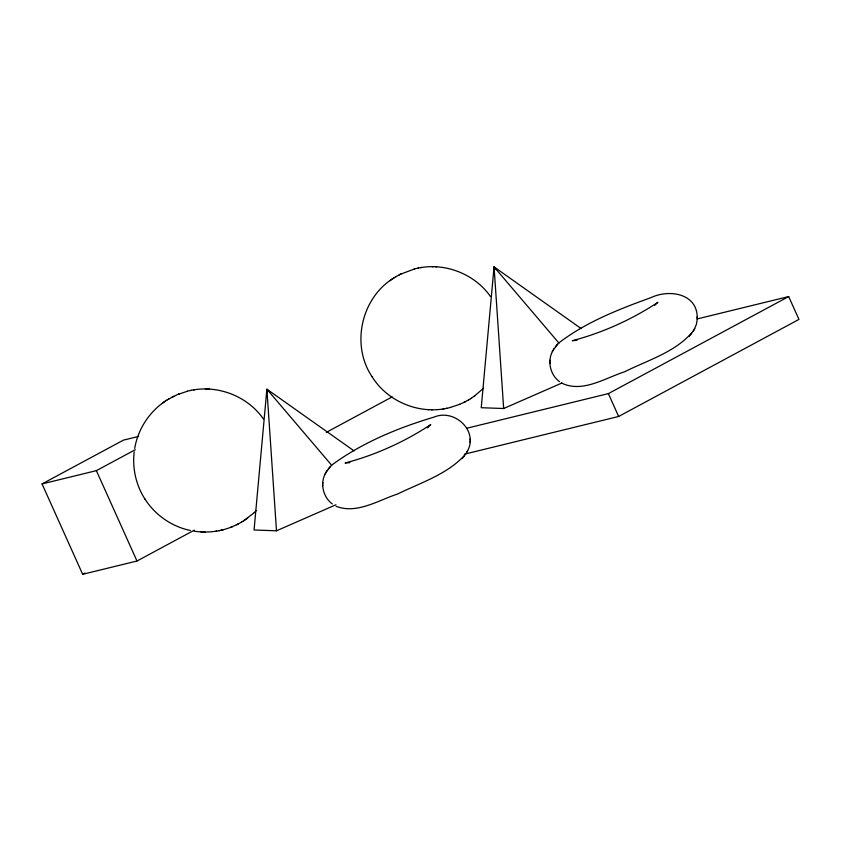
<?xml version="1.0" encoding="UTF-8"?>
<svg xmlns="http://www.w3.org/2000/svg" width="841" height="841" viewBox="0 0 841 841"><rect width="100%" height="100%" fill="white"/><g stroke="black" fill="none" stroke-linecap="round" stroke-linejoin="round"><path stroke-width="1.26" d="M332.321 503.948C322.828 496.999 319.801 482.871 325.814 472.737M466.955 451.953C479.317 431.507 454.792 408.348 434.093 417.073C398.35 427.775 362.702 442.377 332.489 464.547M559.496 381.656C550.003 374.718 546.976 360.589 552.989 350.455M697.189 318.96C698.345 293.446 669.257 288.884 651.134 297.567C619.323 309.11 586.829 321.672 559.675 342.266M322.713 485.72L322.734 484.763M322.755 483.459L322.786 482.513M469.982 442.187L470.003 441.241M470.035 439.938L470.056 438.97M549.94 361.178L549.961 360.232M549.888 363.438L549.909 362.482M697.21 317.656L697.231 316.689M581.236 328.621L494.066 266.891L481.241 407.717L503.664 408.516L561.925 383.012M134.192 451.848C132.184 468.279 136.053 485.352 145.062 499.239M697.157 319.906L696.401 324.342L694.13 329.672M134.697 448.411C138.008 428.721 149.982 410.702 166.907 400.106M394.082 277.824C361.21 297.567 350.571 345.188 372.248 376.957M326.287 471.927L330.807 466.061L329.661 467.344M553.473 349.646L557.982 343.78L556.837 345.062M561.357 382.939C582.161 393.399 604.931 378.061 624.632 371.785C648.253 359.895 676.679 351.885 693.657 330.492M325.173 473.882L326.907 470.813M466.471 452.773L467.596 450.818M552.348 351.601L554.093 348.531M693.037 331.606L694.771 328.537M336.148 506.314C356.857 514.356 378.198 500.342 397.457 494.066C420.973 482.555 448.179 474.124 465.861 453.888M654.508 305.504L657.914 302.308C631.812 319.559 602.545 332.763 572.279 340.721L577.01 340.269M689.136 336.358L691.744 333.404M328.2 469.005L329.378 467.68M428.111 426.902L427.323 427.785L430.739 424.589C404.637 441.84 375.37 455.044 345.104 463.002L349.835 462.55L348.689 462.529M555.375 346.723L556.553 345.399M461.961 458.639L463.107 457.357M463.391 457.01L464.568 455.685M253.887 512.915L256.263 510.592M483.438 388.311L474.513 396.016M253.583 513.189L243.491 520.915M162.702 402.976L165.488 401.02M389.877 280.694L392.663 278.739M247.696 518.045L244.91 520.001M474.871 395.764L470.666 398.634M168.778 398.96L177.398 394.618L187.333 391.254M395.953 276.678L400.032 274.45M241.619 522.061L237.54 524.29M468.794 399.78L464.716 402.009M166.507 400.348L169.073 398.781M393.693 278.066L396.248 276.5M241.325 522.24L243.879 520.674M468.5 399.959L471.065 398.392M194.271 530.187L136.988 561.021L82.67 574.298L42.05 483.922L123.385 440.148L138.544 436.437M42.05 483.922L96.379 470.645L135.327 449.683M326.287 432.369L392.169 396.899M82.67 574.298L84.962 573.068M466.881 428.216L608.369 393.62L788.679 296.568L798.95 319.412L618.64 416.474L464.4 454.182M400.463 274.24L414.518 268.973M464.295 402.219L459.564 404.374M237.12 524.5L231.937 526.834M399.181 274.881L401.031 273.945M171.995 397.162L173.856 396.227M463.727 402.503L465.578 401.577M236.542 524.784L238.402 523.859M354.061 450.902L266.881 389.173L254.066 529.998L276.489 530.797L335.937 504.768M231.538 526.992C219.732 531.754 206.634 533.099 194.071 531.176M177.861 394.429L179.753 393.672M459.712 404.311L450.24 407.486M230.644 527.349L232.536 526.592M696.905 319.002L788.679 296.568M414.161 269.057C442.124 261.32 473.967 272.81 490.555 296.61M186.986 391.338C214.939 383.612 246.791 395.091 263.38 418.892M450.587 407.401C421.415 415.528 388.1 402.524 372.132 376.789M220.552 530.356L223.412 529.683M417.861 268.184L418.576 268.058M420.921 267.638L421.772 267.491M190.686 390.466L191.401 390.34M193.745 389.919L194.597 389.772M442.986 408.968L443.838 408.821M446.182 408.4L446.886 408.274M215.801 531.249L216.652 531.102M218.996 530.682L219.711 530.555M209.493 389.12L205.309 388.984M200.894 531.901L205.088 532.038M432.484 266.702L433.241 266.734M435.848 266.807L436.679 266.839M428.08 409.62L428.91 409.651M431.507 409.725L432.263 409.756M190.308 530.471C171.806 526.603 155.101 515.018 144.957 499.07M503.664 408.516L494.066 266.891L559.16 343.338M331.974 465.62L266.881 389.173L276.489 530.797M494.066 266.891L495.265 269.225M608.369 393.62L618.64 416.474M96.379 470.645L136.988 561.021"/></g></svg>
